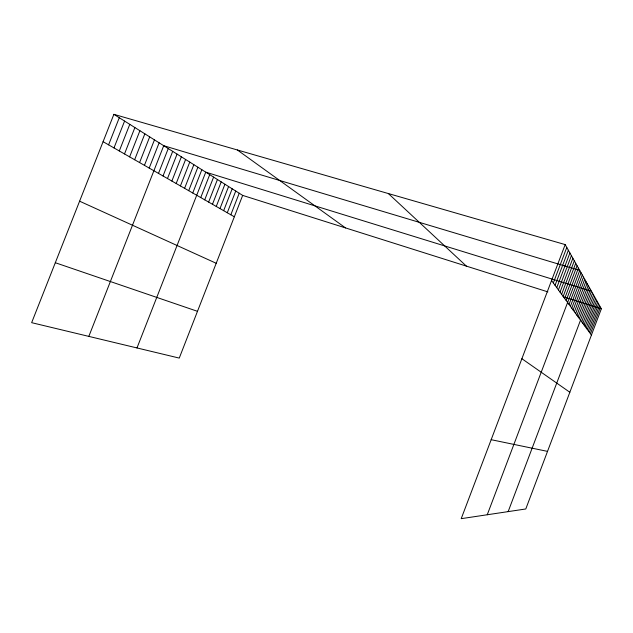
<?xml version="1.0" encoding="UTF-8"?>
<svg xmlns="http://www.w3.org/2000/svg" width="633" height="633" viewBox="0 0 633 633"><rect width="100%" height="100%" fill="white"/><g stroke="black" fill="none" stroke-linecap="round" stroke-linejoin="round"><path stroke-width="0.95" d="M508.157 511.622L591.459 291.235L205.749 172.16L136.989 347.944M581.711 321.786L592.535 293.142M582.874 323.376L593.596 295.018M584.022 324.943L594.624 296.861M585.137 326.47L595.645 298.665M586.237 327.973L596.642 300.43M587.313 329.445L597.615 302.17M588.374 330.893L598.581 303.872M589.41 332.317L599.522 305.541M590.431 333.71L600.44 307.179M565.174 244.591L601.35 308.785L525.786 508.972L461.212 518.664L565.174 244.591L113.885 114.336L31.65 322.672L179.258 358.088L242.668 195.399L113.885 114.336M553.329 282.943L566.788 247.456M555.062 285.317L568.363 250.249M556.763 287.643L569.906 252.978M558.417 289.914L571.409 255.645M560.039 292.13L572.873 258.256M561.621 294.29L574.313 260.804M563.172 296.41L575.714 263.296M564.683 298.475L577.082 265.725M566.163 300.501L578.427 268.107M487.252 514.756L579.741 270.441L163.725 145.709L88.826 336.392M569.027 304.426L581.023 272.72M570.412 306.317L582.281 274.951M571.765 308.176L583.515 277.135M573.094 309.996L584.718 279.28M574.4 311.776L585.897 281.369M575.674 313.517L587.06 283.426M576.924 315.226L588.192 285.436M578.151 316.904L589.299 287.406M579.345 318.549L590.391 289.336M192.741 192.986L201.848 169.707M200.748 197.567L209.713 174.653M204.72 199.838L213.606 177.105M208.629 202.069L217.436 179.519M212.474 204.277L221.21 181.893M216.257 206.437L224.929 184.235M219.983 208.574L228.584 186.537M223.655 210.67L232.184 188.8M227.271 212.743L235.737 191.031M230.831 214.777L239.227 193.231M144.435 165.348L154.444 139.869M149.198 168.077L159.128 142.813M158.495 173.395L168.251 148.557M163.029 175.982L172.69 151.358M167.484 178.538L177.066 154.104M171.867 181.038L181.362 156.818M176.18 183.507L185.596 159.476M180.421 185.936L189.758 162.095M184.591 188.325L193.856 164.675M188.697 190.668L197.884 167.207M108.591 144.838L119.281 117.738M113.987 147.924L124.582 121.069M119.297 150.963L129.781 124.345M124.503 153.938L134.892 127.565M129.615 156.865L139.909 130.722M134.639 159.745L144.846 133.824M139.577 162.57L149.689 136.878M491.168 439.69L547.529 451.384M242.668 195.399L547.901 291.892M563.267 296.75L601.35 308.785M55.308 262.719L197.488 311.325M79.6 201.191L216.209 263.281M103.084 141.689L234.337 216.787M521.885 358.713L569.842 392.262M237.351 149.974L345.539 227.92M388.369 193.563L466.386 266.121M551.549 280.506L591.428 335.079"/></g></svg>
